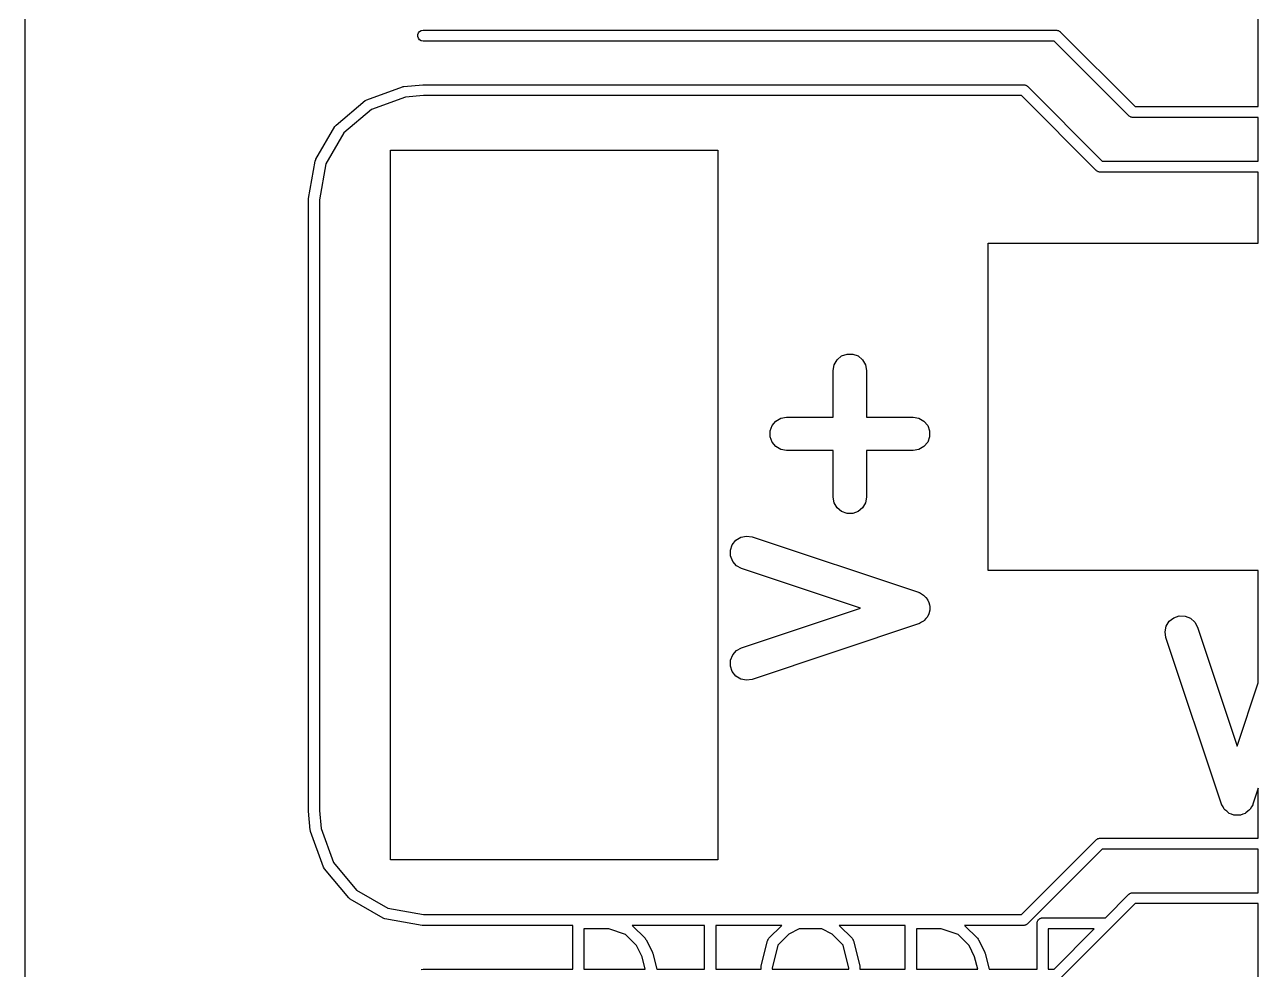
# Model space of a CAD drawing. Extents: x -2.2 to 89.1, y -78.6 to 9.2.
# Drawn here: x 16.85 to 28.15, y -28.25 to -19.6 of the extents above; entities that cross this region are included whole.
import ezdxf

# ---------------------------------------------------------------- set-up
doc = ezdxf.new("R2010")
doc.units = 0
doc.header["$MEASUREMENT"] = 0
doc.layers.add('BLACK', color=7, linetype='CONTINUOUS')

msp = doc.modelspace()

# ---------------------------------------------------------------- linework, layer by layer
at = {"layer": 'Black'}
for p, q in [((16.85, -19.55), (16.85, -34.4)), ((20.4567, -19.675), (20.4679, -19.6617)), ((20.4679, -19.6617), (20.4829, -19.653)), ((20.4829, -19.653), (20.5, -19.65)), ((20.5, -19.65), (26.3, -19.65)), ((26.3, -19.65), (26.3022, -19.6504)), ((26.3022, -19.6504), (26.3044, -19.6502)), ((26.3044, -19.6502), (26.3107, -19.6519)), ((26.3107, -19.6519), (26.3171, -19.653)), ((26.3171, -19.653), (26.319, -19.6541)), ((26.319, -19.6541), (26.3211, -19.6547)), ((26.3211, -19.6547), (26.3265, -19.6584)), ((26.3265, -19.6584), (26.3321, -19.6617)), ((26.3321, -19.6617), (26.3336, -19.6634)), ((28.15, -20.35), (28.15, -19.55)), ((20.4508, -19.6913), (20.4567, -19.675)), ((20.4508, -19.7087), (20.4508, -19.6913)), ((20.4567, -19.725), (20.4508, -19.7087)), ((20.4679, -19.7383), (20.4567, -19.725)), ((20.4829, -19.747), (20.4679, -19.7383)), ((20.5, -19.75), (20.4829, -19.747)), ((26.2793, -19.75), (20.5, -19.75)), ((26.9646, -20.4354), (26.2793, -19.75)), ((26.3336, -19.6634), (26.3354, -19.6646)), ((26.3354, -19.6646), (27.0207, -20.35)), ((19.9829, -20.287), (20.3093, -20.1682)), ((20.3093, -20.1682), (20.3157, -20.1671)), ((20.3157, -20.1671), (20.322, -20.1654)), ((20.322, -20.1654), (20.4956, -20.1502)), ((20.4956, -20.1502), (20.4978, -20.1504)), ((20.4978, -20.1504), (20.5, -20.15)), ((20.5, -20.15), (26, -20.15)), ((26, -20.15), (26.0022, -20.1504)), ((26.0022, -20.1504), (26.0044, -20.1502)), ((26.0044, -20.1502), (26.0107, -20.1519)), ((26.0107, -20.1519), (26.0171, -20.153)), ((26.0171, -20.153), (26.019, -20.1541)), ((26.019, -20.1541), (26.0211, -20.1547)), ((26.0211, -20.1547), (26.0265, -20.1584)), ((26.0265, -20.1584), (26.0321, -20.1617)), ((26.0321, -20.1617), (26.0336, -20.1634)), ((26.0336, -20.1634), (26.0354, -20.1646)), ((26.0354, -20.1646), (26.7207, -20.85)), ((19.7018, -20.5189), (19.9679, -20.2957)), ((19.9679, -20.2957), (19.9829, -20.287)), ((19.9679, -20.2957), (19.9679, -20.2957)), ((20.3373, -20.2644), (20.0254, -20.3779)), ((20.5022, -20.25), (20.3373, -20.2644)), ((25.9793, -20.25), (20.5022, -20.25)), ((26.6646, -20.9354), (25.9793, -20.25)), ((20.0254, -20.3779), (19.7728, -20.5898)), ((26.9664, -20.4366), (26.9646, -20.4354)), ((26.9679, -20.4383), (26.9664, -20.4366)), ((26.9735, -20.4416), (26.9679, -20.4383)), ((26.9789, -20.4453), (26.9735, -20.4416)), ((26.981, -20.4459), (26.9789, -20.4453)), ((26.9829, -20.447), (26.981, -20.4459)), ((26.9893, -20.4481), (26.9829, -20.447)), ((26.9956, -20.4498), (26.9893, -20.4481)), ((26.9978, -20.4496), (26.9956, -20.4498)), ((27, -20.45), (26.9978, -20.4496)), ((28.15, -20.45), (27, -20.45)), ((27.0207, -20.35), (28.15, -20.35)), ((28.15, -20.85), (28.15, -20.45)), ((19.517, -20.833), (19.6907, -20.5322)), ((19.6907, -20.5322), (19.7018, -20.5189)), ((19.7018, -20.5189), (19.7018, -20.5189)), ((19.7728, -20.5898), (19.608, -20.8753)), ((20.2, -27.25), (20.2, -20.75)), ((20.2, -20.75), (23.2, -20.75)), ((23.2, -20.75), (23.2, -27.25)), ((19.4508, -21.1913), (19.5111, -20.8493)), ((19.5111, -20.8493), (19.5159, -20.8359)), ((19.5111, -20.8493), (19.5111, -20.8493)), ((19.5159, -20.8359), (19.517, -20.833)), ((19.517, -20.833), (19.517, -20.833)), ((19.608, -20.8753), (19.55, -21.2044)), ((26.7207, -20.85), (28.15, -20.85)), ((26.6664, -20.9366), (26.6646, -20.9354)), ((26.6679, -20.9383), (26.6664, -20.9366)), ((26.6735, -20.9416), (26.6679, -20.9383)), ((26.6789, -20.9453), (26.6735, -20.9416)), ((26.681, -20.9459), (26.6789, -20.9453)), ((26.6829, -20.947), (26.681, -20.9459)), ((26.6893, -20.9481), (26.6829, -20.947)), ((26.6956, -20.9498), (26.6893, -20.9481)), ((26.6978, -20.9496), (26.6956, -20.9498)), ((26.7, -20.95), (26.6978, -20.9496)), ((28.15, -20.95), (26.7, -20.95)), ((28.15, -21.6), (28.15, -20.95)), ((19.45, -21.2), (19.4508, -21.1957)), ((19.45, -26.8), (19.45, -21.2)), ((19.4508, -21.1957), (19.4508, -21.1913)), ((19.55, -21.2044), (19.55, -26.7978)), ((25.6742, -24.6), (25.6742, -21.6)), ((25.6742, -21.6), (28.15, -21.6)), ((24.2656, -22.7142), (24.2921, -22.6683)), ((24.2921, -22.6683), (24.3327, -22.6343)), ((24.3327, -22.6343), (24.3824, -22.6162)), ((24.3824, -22.6162), (24.4353, -22.6162)), ((24.4353, -22.6162), (24.4851, -22.6343)), ((24.4851, -22.6343), (24.5256, -22.6683)), ((24.5256, -22.6683), (24.5521, -22.7142)), ((24.2565, -22.7663), (24.2656, -22.7142)), ((24.2565, -23.1945), (24.2565, -22.7663)), ((24.5521, -22.7142), (24.5613, -22.7663)), ((24.5613, -22.7663), (24.5613, -23.1945)), ((23.6782, -23.3204), (23.6963, -23.2707)), ((23.6963, -23.2707), (23.7303, -23.2301)), ((23.7303, -23.2301), (23.7762, -23.2036)), ((23.7762, -23.2036), (23.8283, -23.1945)), ((23.8283, -23.1945), (24.2565, -23.1945)), ((24.5613, -23.1945), (24.9894, -23.1945)), ((24.9894, -23.1945), (25.0416, -23.2036)), ((25.0416, -23.2036), (25.0874, -23.2301)), ((25.0874, -23.2301), (25.1214, -23.2707)), ((25.1214, -23.2707), (25.1395, -23.3204)), ((23.6782, -23.3733), (23.6782, -23.3204)), ((23.6963, -23.4231), (23.6782, -23.3733)), ((25.1395, -23.3733), (25.1214, -23.4231)), ((25.1395, -23.3204), (25.1395, -23.3733)), ((23.7303, -23.4636), (23.6963, -23.4231)), ((23.7762, -23.4901), (23.7303, -23.4636)), ((23.8283, -23.4993), (23.7762, -23.4901)), ((24.2565, -23.4993), (23.8283, -23.4993)), ((24.2565, -23.9274), (24.2565, -23.4993)), ((24.9894, -23.4993), (24.5613, -23.4993)), ((24.5613, -23.4993), (24.5613, -23.9274)), ((25.0416, -23.4901), (24.9894, -23.4993)), ((25.0874, -23.4636), (25.0416, -23.4901)), ((25.1214, -23.4231), (25.0874, -23.4636)), ((24.2656, -23.9796), (24.2565, -23.9274)), ((24.5613, -23.9274), (24.5521, -23.9796)), ((24.2921, -24.0254), (24.2656, -23.9796)), ((24.3327, -24.0594), (24.2921, -24.0254)), ((24.3824, -24.0775), (24.3327, -24.0594)), ((24.4851, -24.0594), (24.4353, -24.0775)), ((24.5256, -24.0254), (24.4851, -24.0594)), ((24.5521, -23.9796), (24.5256, -24.0254)), ((24.4353, -24.0775), (24.3824, -24.0775)), ((23.3643, -24.3214), (23.4094, -24.2937)), ((23.4094, -24.2937), (23.4613, -24.2831)), ((23.4613, -24.2831), (23.5136, -24.2908)), ((23.5136, -24.2908), (25.0376, -24.7988)), ((23.3147, -24.4131), (23.3314, -24.3629)), ((23.3314, -24.3629), (23.3643, -24.3214)), ((23.3161, -24.466), (23.3147, -24.4131)), ((23.3356, -24.5152), (23.3161, -24.466)), ((23.3707, -24.5548), (23.3356, -24.5152)), ((23.4172, -24.58), (23.3707, -24.5548)), ((24.5075, -24.9434), (23.4172, -24.58)), ((28.15, -24.6), (25.6742, -24.6)), ((28.15, -25.6272), (28.15, -24.6)), ((25.0376, -24.7988), (25.0413, -24.8009)), ((25.0413, -24.8009), (25.0454, -24.8017)), ((25.0454, -24.8017), (25.0645, -24.8134)), ((25.0645, -24.8134), (25.0842, -24.8241)), ((25.0842, -24.8241), (25.087, -24.8272)), ((25.087, -24.8272), (25.0905, -24.8294)), ((25.0905, -24.8294), (25.1044, -24.8469)), ((25.1044, -24.8469), (25.1193, -24.8637)), ((23.4172, -25.3068), (24.5075, -24.9434)), ((25.1193, -24.8637), (25.1208, -24.8676)), ((25.1208, -24.8676), (25.1234, -24.8709)), ((25.1234, -24.8709), (25.1305, -24.8921)), ((25.1305, -24.8921), (25.1387, -24.9129)), ((25.1387, -24.9129), (25.1388, -24.9171)), ((25.1388, -24.9698), (25.1387, -24.974)), ((25.1388, -24.9171), (25.1402, -24.9211)), ((25.1402, -24.9658), (25.1388, -24.9698)), ((25.1402, -24.9211), (25.1396, -24.9434)), ((25.1396, -24.9434), (25.1402, -24.9658)), ((25.0454, -25.0852), (25.0413, -25.086)), ((25.0645, -25.0735), (25.0454, -25.0852)), ((25.0842, -25.0628), (25.0645, -25.0735)), ((25.087, -25.0597), (25.0842, -25.0628)), ((25.0905, -25.0575), (25.087, -25.0597)), ((25.1044, -25.0399), (25.0905, -25.0575)), ((25.1193, -25.0232), (25.1044, -25.0399)), ((25.1208, -25.0193), (25.1193, -25.0232)), ((25.1234, -25.016), (25.1208, -25.0193)), ((25.1305, -24.9948), (25.1234, -25.016)), ((25.1387, -24.974), (25.1305, -24.9948)), ((27.3068, -25.1094), (27.3345, -25.0643)), ((27.3345, -25.0643), (27.376, -25.0314)), ((27.376, -25.0314), (27.4262, -25.0147)), ((27.4262, -25.0147), (27.4791, -25.0161)), ((27.4791, -25.0161), (27.5283, -25.0356)), ((27.5283, -25.0356), (27.5679, -25.0707)), ((27.5679, -25.0707), (27.5932, -25.1172)), ((25.0376, -25.088), (23.5136, -25.596)), ((25.0413, -25.086), (25.0376, -25.088)), ((27.2962, -25.1613), (27.3068, -25.1094)), ((27.304, -25.2136), (27.2962, -25.1613)), ((27.5932, -25.1172), (27.9566, -26.2075)), ((23.3707, -25.3321), (23.4172, -25.3068)), ((27.812, -26.7376), (27.304, -25.2136)), ((23.3147, -25.4738), (23.3161, -25.4209)), ((23.3161, -25.4209), (23.3356, -25.3717)), ((23.3356, -25.3717), (23.3707, -25.3321)), ((23.3314, -25.524), (23.3147, -25.4738)), ((23.3643, -25.5655), (23.3314, -25.524)), ((23.4094, -25.5932), (23.3643, -25.5655)), ((23.4613, -25.6038), (23.4094, -25.5932)), ((23.5136, -25.596), (23.4613, -25.6038)), ((27.9566, -26.2075), (28.15, -25.6272)), ((28.15, -26.5911), (28.1012, -26.7376)), ((28.15, -27.05), (28.15, -26.5911)), ((27.814, -26.7413), (27.812, -26.7376)), ((27.8148, -26.7454), (27.814, -26.7413)), ((27.8265, -26.7645), (27.8148, -26.7454)), ((27.8372, -26.7842), (27.8265, -26.7645)), ((28.0866, -26.7645), (28.0759, -26.7842)), ((28.0983, -26.7454), (28.0866, -26.7645)), ((28.0991, -26.7413), (28.0983, -26.7454)), ((28.1012, -26.7376), (28.0991, -26.7413)), ((19.4504, -26.8022), (19.45, -26.8)), ((19.4502, -26.8044), (19.4504, -26.8022)), ((19.4654, -26.978), (19.4502, -26.8044)), ((19.55, -26.7978), (19.5644, -26.9627)), ((27.8403, -26.787), (27.8372, -26.7842)), ((27.8425, -26.7905), (27.8403, -26.787)), ((27.8601, -26.8044), (27.8425, -26.7905)), ((27.8768, -26.8193), (27.8601, -26.8044)), ((27.8807, -26.8208), (27.8768, -26.8193)), ((27.884, -26.8234), (27.8807, -26.8208)), ((27.9052, -26.8305), (27.884, -26.8234)), ((27.926, -26.8387), (27.9052, -26.8305)), ((27.9302, -26.8388), (27.926, -26.8387)), ((27.9342, -26.8402), (27.9302, -26.8388)), ((27.9566, -26.8396), (27.9342, -26.8402)), ((27.9789, -26.8402), (27.9566, -26.8396)), ((27.9829, -26.8388), (27.9789, -26.8402)), ((27.9871, -26.8387), (27.9829, -26.8388)), ((28.0079, -26.8305), (27.9871, -26.8387)), ((28.0291, -26.8234), (28.0079, -26.8305)), ((28.0324, -26.8208), (28.0291, -26.8234)), ((28.0363, -26.8193), (28.0324, -26.8208)), ((28.0531, -26.8044), (28.0363, -26.8193)), ((28.0706, -26.7905), (28.0531, -26.8044)), ((28.0728, -26.787), (28.0706, -26.7905)), ((28.0759, -26.7842), (28.0728, -26.787)), ((19.4671, -26.9843), (19.4654, -26.978)), ((19.4682, -26.9907), (19.4671, -26.9843)), ((19.587, -27.3171), (19.4682, -26.9907)), ((19.5644, -26.9627), (19.6779, -27.2746)), ((25.9793, -27.75), (26.6646, -27.0646)), ((26.6646, -27.0646), (26.6664, -27.0634)), ((26.6664, -27.0634), (26.6679, -27.0617)), ((26.6679, -27.0617), (26.6735, -27.0584)), ((26.6735, -27.0584), (26.6789, -27.0547)), ((26.6789, -27.0547), (26.681, -27.0541)), ((26.681, -27.0541), (26.6829, -27.053)), ((26.6829, -27.053), (26.6893, -27.0519)), ((26.6893, -27.0519), (26.6956, -27.0502)), ((26.6956, -27.0502), (26.6978, -27.0504)), ((26.6978, -27.0504), (26.7, -27.05)), ((26.7, -27.05), (28.15, -27.05)), ((26.7207, -27.15), (26.0354, -27.8354)), ((28.15, -27.15), (26.7207, -27.15)), ((28.15, -27.55), (28.15, -27.15)), ((19.5957, -27.3321), (19.587, -27.3171)), ((19.8189, -27.5982), (19.5957, -27.3321)), ((19.5957, -27.3321), (19.5957, -27.3321)), ((19.6779, -27.2746), (19.8898, -27.5272)), ((23.2, -27.25), (20.2, -27.25)), ((19.8898, -27.5272), (20.1753, -27.692)), ((26.7489, -27.7804), (26.9646, -27.5646)), ((26.9646, -27.5646), (26.9664, -27.5634)), ((26.9664, -27.5634), (26.9679, -27.5617)), ((26.9679, -27.5617), (26.9735, -27.5584)), ((26.9735, -27.5584), (26.9789, -27.5547)), ((26.9789, -27.5547), (26.981, -27.5541)), ((26.981, -27.5541), (26.9829, -27.553)), ((26.9829, -27.553), (26.9893, -27.5519)), ((26.9893, -27.5519), (26.9956, -27.5502)), ((26.9956, -27.5502), (26.9978, -27.5504)), ((26.9978, -27.5504), (27, -27.55)), ((27, -27.55), (28.15, -27.55)), ((19.8322, -27.6093), (19.8189, -27.5982)), ((20.133, -27.783), (19.8322, -27.6093)), ((19.8322, -27.6093), (19.8322, -27.6093)), ((27.0207, -27.65), (26.3354, -28.3354)), ((28.15, -27.65), (27.0207, -27.65)), ((28.15, -29.0502), (28.15, -27.65)), ((20.1399, -27.7855), (20.133, -27.783)), ((20.133, -27.783), (20.133, -27.783)), ((20.1493, -27.7889), (20.1399, -27.7855)), ((20.4913, -27.8492), (20.1493, -27.7889)), ((20.1493, -27.7889), (20.1493, -27.7889)), ((20.1753, -27.692), (20.5044, -27.75)), ((20.5044, -27.75), (25.9793, -27.75)), ((26.1348, -27.7984), (26.1382, -27.7955)), ((26.1382, -27.7955), (26.1411, -27.7921)), ((26.1411, -27.7921), (26.1449, -27.7899)), ((26.1449, -27.7899), (26.1483, -27.7871)), ((26.1483, -27.7871), (26.1525, -27.7855)), ((26.1525, -27.7855), (26.1564, -27.7833)), ((26.1564, -27.7833), (26.1607, -27.7825)), ((26.1607, -27.7825), (26.1649, -27.781)), ((26.1649, -27.781), (26.1694, -27.781)), ((26.1694, -27.781), (26.1737, -27.7802)), ((26.1737, -27.7802), (26.7483, -27.7802)), ((26.7483, -27.7802), (26.7489, -27.7804)), ((20.4957, -27.8492), (20.4913, -27.8492)), ((20.5, -27.85), (20.4957, -27.8492)), ((21.8715, -27.85), (20.5, -27.85)), ((21.8715, -28.25), (21.8715, -27.85)), ((21.9731, -27.8818), (21.9731, -28.25)), ((22.2013, -27.8818), (21.9731, -27.8818)), ((22.3544, -27.9329), (22.2013, -27.8818)), ((22.4146, -27.85), (22.4154, -27.8509)), ((23.078, -27.85), (22.4146, -27.85)), ((22.4154, -27.8509), (22.4178, -27.8526)), ((22.4178, -27.8526), (22.5327, -27.9675)), ((23.078, -28.25), (23.078, -27.85)), ((23.1796, -27.85), (23.1796, -28.25)), ((23.786, -27.85), (23.1796, -27.85)), ((23.6674, -27.9675), (23.7823, -27.8526)), ((23.7823, -27.8526), (23.786, -27.85)), ((23.9451, -27.8818), (23.8483, -27.9302)), ((24.1509, -27.8818), (23.9451, -27.8818)), ((24.2477, -27.9303), (24.1509, -27.8818)), ((24.31, -27.85), (24.3137, -27.8526)), ((24.9164, -27.85), (24.31, -27.85)), ((24.3137, -27.8526), (24.4286, -27.9675)), ((24.9164, -28.25), (24.9164, -27.85)), ((25.018, -27.8818), (25.018, -28.25)), ((25.2463, -27.8818), (25.018, -27.8818)), ((25.3994, -27.9329), (25.2463, -27.8818)), ((26, -27.85), (25.4596, -27.85)), ((25.4596, -27.85), (25.4604, -27.8509)), ((25.4604, -27.8509), (25.4628, -27.8526)), ((25.4628, -27.8526), (25.5777, -27.9675)), ((26.0022, -27.8496), (26, -27.85)), ((26.0044, -27.8498), (26.0022, -27.8496)), ((26.0107, -27.8481), (26.0044, -27.8498)), ((26.0171, -27.847), (26.0107, -27.8481)), ((26.019, -27.8459), (26.0171, -27.847)), ((26.0211, -27.8453), (26.019, -27.8459)), ((26.0265, -27.8416), (26.0211, -27.8453)), ((26.0321, -27.8383), (26.0265, -27.8416)), ((26.0336, -27.8366), (26.0321, -27.8383)), ((26.0354, -27.8354), (26.0336, -27.8366)), ((26.1229, -27.831), (26.1237, -27.8267)), ((26.1229, -28.25), (26.1229, -27.831)), ((26.1237, -27.8222), (26.1252, -27.8181)), ((26.1237, -27.8267), (26.1237, -27.8222)), ((26.1252, -27.8181), (26.126, -27.8137)), ((26.126, -27.8137), (26.1282, -27.8098)), ((26.1282, -27.8098), (26.1297, -27.8056)), ((26.1297, -27.8056), (26.1326, -27.8022)), ((26.1326, -27.8022), (26.1348, -27.7984)), ((26.2245, -27.8818), (26.2245, -28.25)), ((26.6474, -27.8818), (26.2245, -27.8818)), ((26.2793, -28.25), (26.6474, -27.8818)), ((22.455, -28.0335), (22.3544, -27.9329)), ((22.5327, -27.9675), (22.5374, -27.9742)), ((22.5374, -27.9742), (22.5422, -27.9807)), ((22.5422, -27.9807), (22.5997, -28.0956)), ((23.5966, -28.2209), (23.654, -27.9911)), ((23.654, -27.9911), (23.656, -27.9866)), ((23.656, -27.9866), (23.6572, -27.9819)), ((23.6572, -27.9819), (23.6595, -27.9786)), ((23.6595, -27.9786), (23.6612, -27.975)), ((23.6612, -27.975), (23.6646, -27.9715)), ((23.6646, -27.9715), (23.6674, -27.9675)), ((23.8483, -27.9302), (23.7492, -28.0294)), ((24.3468, -28.0294), (24.2477, -27.9303)), ((24.4286, -27.9675), (24.4314, -27.9715)), ((24.4314, -27.9715), (24.4348, -27.975)), ((24.4348, -27.975), (24.4364, -27.9786)), ((24.4364, -27.9786), (24.4388, -27.9819)), ((24.4388, -27.9819), (24.44, -27.9866)), ((24.44, -27.9866), (24.442, -27.9911)), ((24.442, -27.9911), (24.4994, -28.2209)), ((25.5, -28.0335), (25.3994, -27.9329)), ((25.5777, -27.9675), (25.5824, -27.9742)), ((25.5824, -27.9742), (25.5872, -27.9807)), ((25.5872, -27.9807), (25.6447, -28.0956)), ((22.5063, -28.136), (22.455, -28.0335)), ((22.5348, -28.25), (22.5063, -28.136)), ((22.5997, -28.0956), (22.6013, -28.1009)), ((22.6013, -28.1009), (22.6035, -28.106)), ((22.6035, -28.106), (22.6395, -28.25)), ((23.7492, -28.0294), (23.6966, -28.2395)), ((24.3994, -28.2395), (24.3468, -28.0294)), ((25.5513, -28.136), (25.5, -28.0335)), ((25.5798, -28.25), (25.5513, -28.136)), ((25.6447, -28.0956), (25.6462, -28.1009)), ((25.6462, -28.1009), (25.6485, -28.106)), ((25.6485, -28.106), (25.6845, -28.25)), ((23.595, -28.2332), (23.5961, -28.2271)), ((23.595, -28.25), (23.595, -28.2332)), ((23.5961, -28.2271), (23.5966, -28.2209)), ((23.6966, -28.2395), (23.6966, -28.25)), ((24.3994, -28.25), (24.3994, -28.2395)), ((24.4994, -28.2209), (24.4999, -28.2271)), ((24.4999, -28.2271), (24.501, -28.2332)), ((24.501, -28.2332), (24.501, -28.25)), ((20.4829, -28.253), (20.5, -28.25)), ((20.5, -28.25), (21.8715, -28.25)), ((21.9731, -28.25), (22.5348, -28.25)), ((22.6395, -28.25), (23.078, -28.25)), ((23.1796, -28.25), (23.595, -28.25)), ((23.6966, -28.25), (24.3994, -28.25)), ((24.501, -28.25), (24.9164, -28.25)), ((25.018, -28.25), (25.5798, -28.25)), ((25.6845, -28.25), (26.1229, -28.25)), ((26.2245, -28.25), (26.2793, -28.25))]:
    msp.add_line(p, q, dxfattribs=at)

doc.saveas('drawing.dxf')
